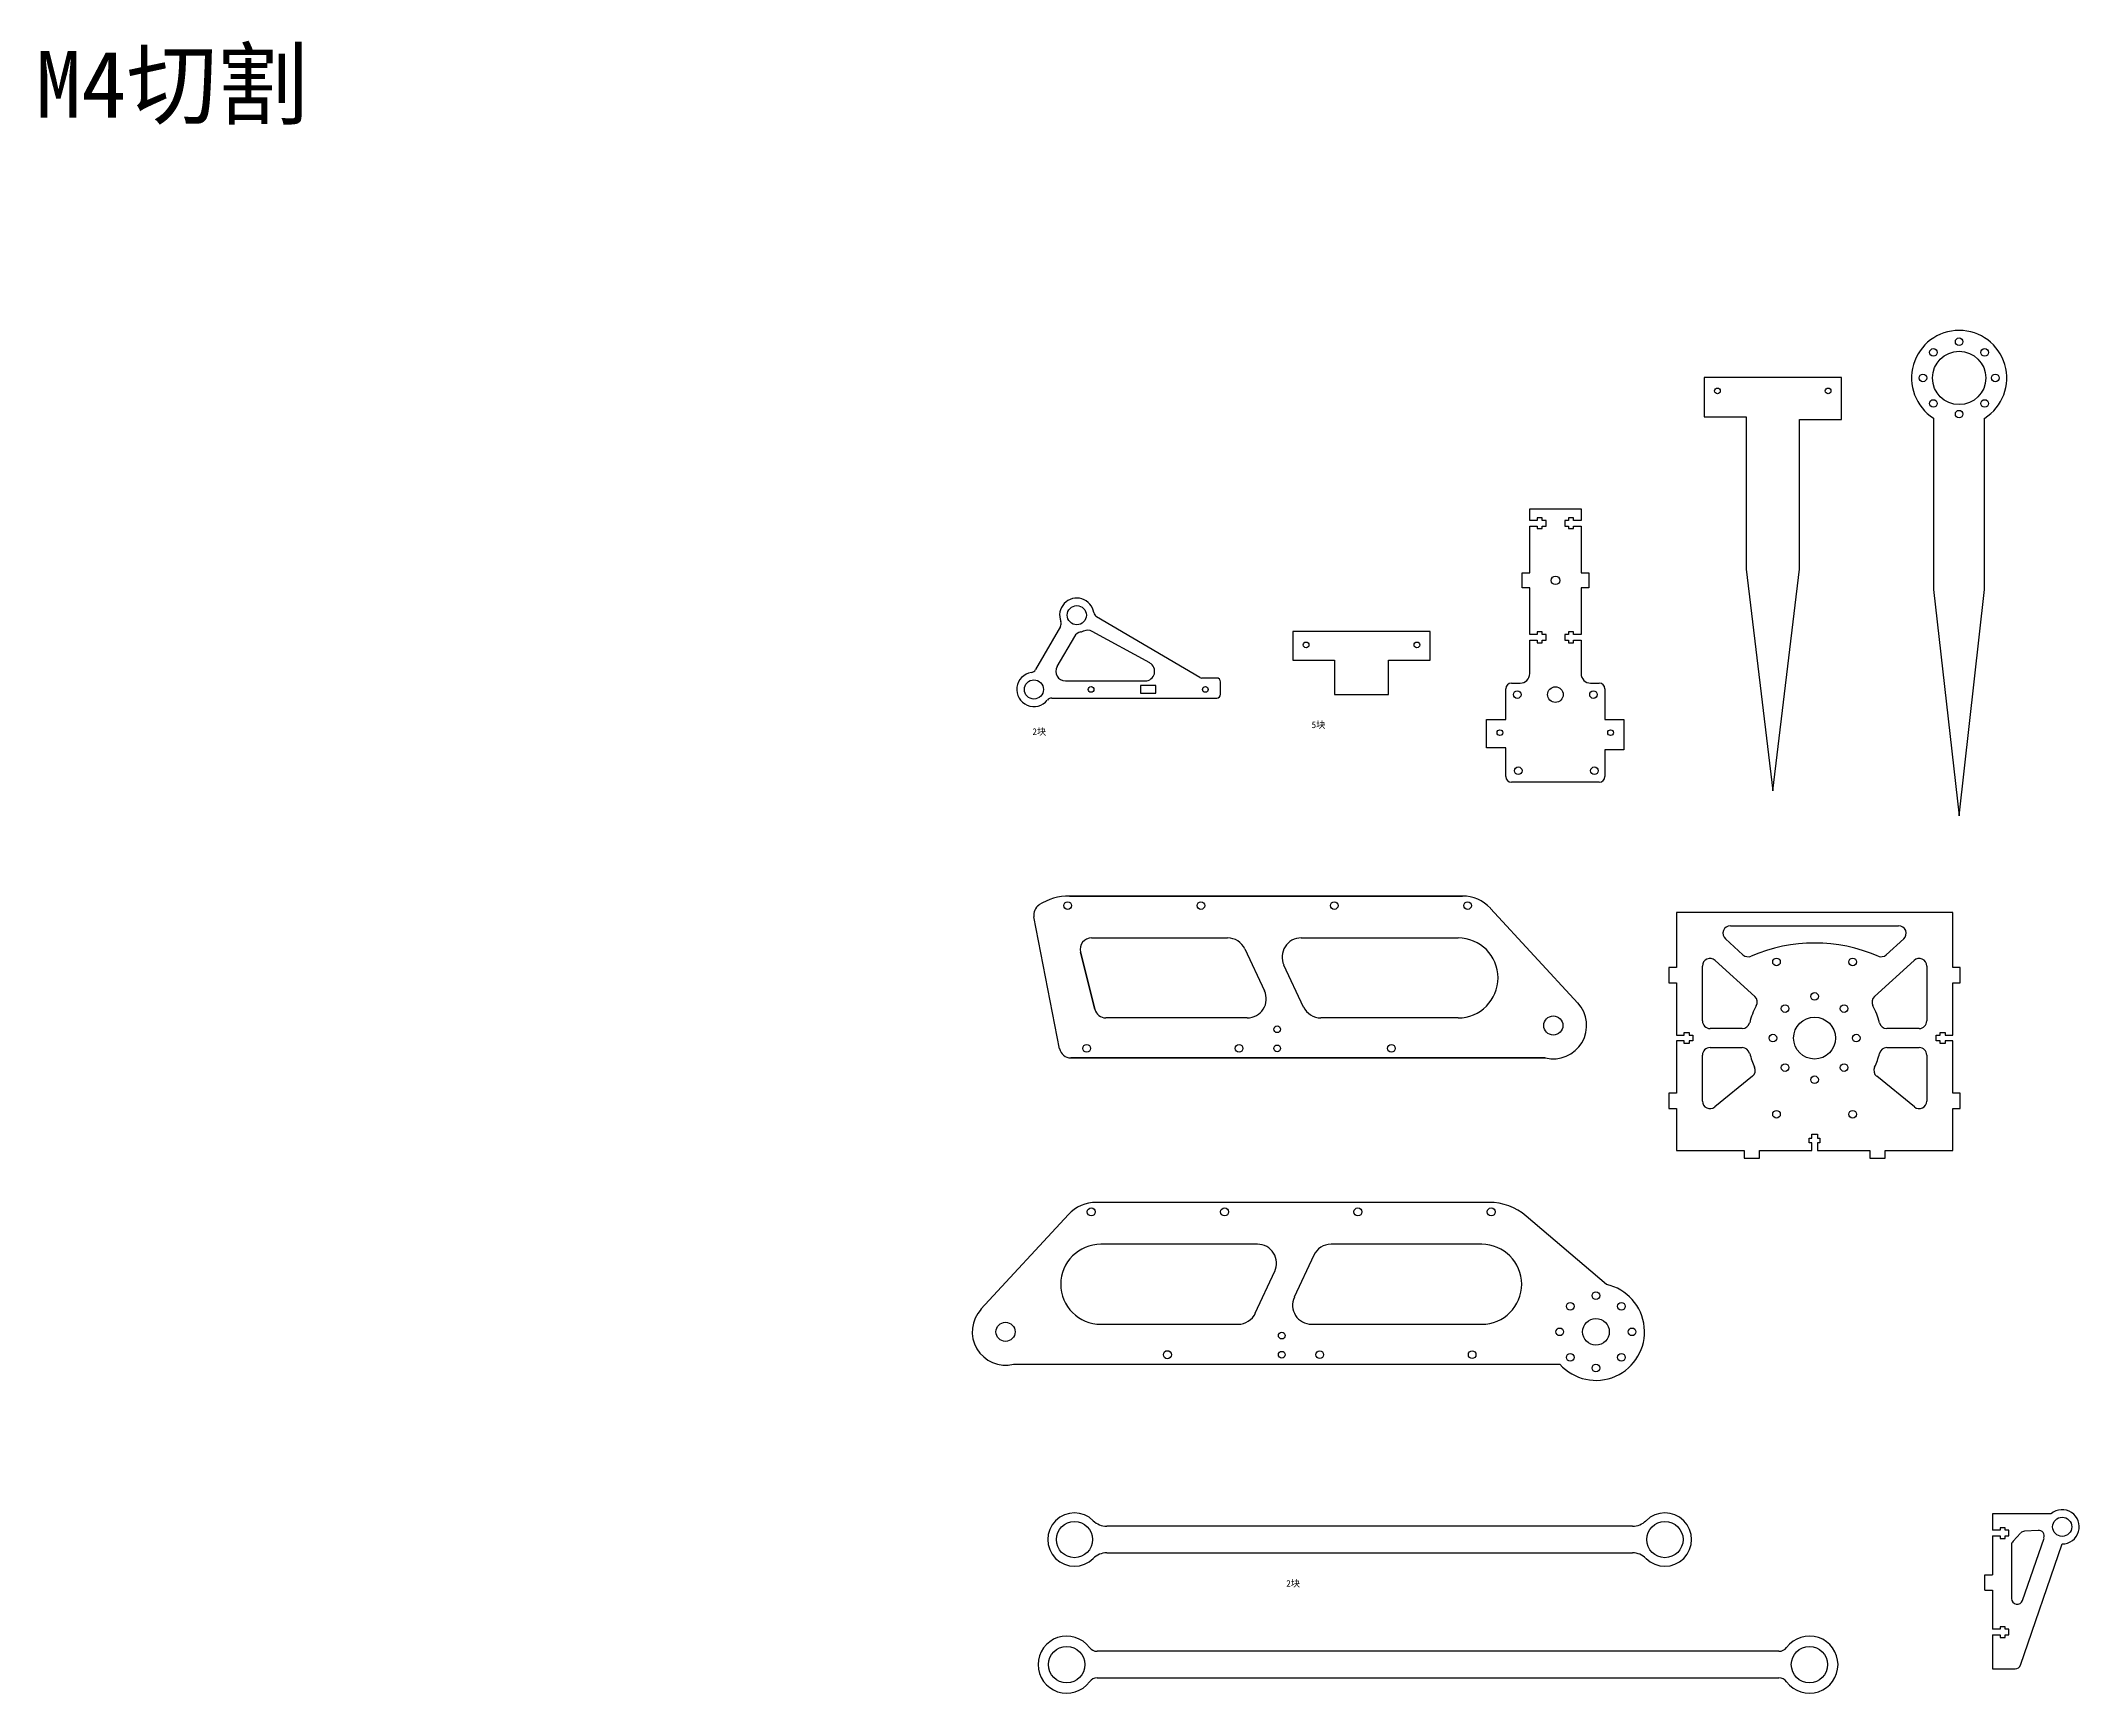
# Model space of a CAD drawing. Header units: millimetres. Extents: x -521 to 1848, y -631 to 341.
# Drawn here: x -521 to 549, y -527 to 341 of the extents above; entities that cross this region are included whole.
import ezdxf

# ---------------------------------------------------------------- set-up
doc = ezdxf.new("R2010")
doc.units = ezdxf.units.MM

msp = doc.modelspace()

# ---------------------------------------------------------------- linework, layer by layer
at = {"color": 7, "linetype": 'Continuous', "lineweight": 25}
for p, q in [((424, 163.8), (351.9, 163.8)), ((351.9, 163.8), (351.9, 143.2)), ((424, 141.8), (424, 163.8)), ((351.9, 143.2), (373.9, 143.2)), ((373.9, 143.2), (373.9, 63.2)), ((402, 141.8), (424, 141.8)), ((402, 63.2), (402, 141.8)), ((472.3, 142.5), (472.3, 52.5)), ((499.2, 52.5), (499.2, 142.5)), ((260.3, 88.8), (260.3, 94.8)), ((260.3, 94.8), (287.3, 94.8)), ((264.3, 88.8), (260.3, 88.8)), ((260.3, 61.3), (260.3, 85.8)), ((260.3, 85.8), (264.3, 85.8)), ((266.9, 90.2), (264.3, 90.2)), ((264.3, 90.2), (264.3, 88.8)), ((264.3, 85.8), (264.3, 84.5)), ((266.9, 88.8), (266.9, 90.2)), ((268.9, 88.8), (266.9, 88.8)), ((266.9, 84.5), (266.9, 85.8)), ((266.9, 85.8), (268.9, 85.8)), ((268.9, 85.8), (268.9, 88.8)), ((280.7, 88.8), (278.7, 88.8)), ((278.7, 88.8), (278.7, 85.8)), ((278.7, 85.8), (280.7, 85.8)), ((283.3, 90.2), (280.7, 90.2)), ((280.7, 90.2), (280.7, 88.8)), ((280.7, 85.8), (280.7, 84.5)), ((283.3, 88.8), (283.3, 90.2)), ((287.3, 88.8), (283.3, 88.8)), ((283.3, 84.5), (283.3, 85.8)), ((283.3, 85.8), (287.3, 85.8)), ((287.3, 94.8), (287.3, 88.8)), ((287.3, 85.8), (287.3, 61.3)), ((264.3, 84.5), (266.9, 84.5)), ((280.7, 84.5), (283.3, 84.5)), ((256.3, 53.3), (256.3, 61.3)), ((256.3, 61.3), (260.3, 61.3)), ((287.3, 61.3), (291.3, 61.3)), ((291.3, 61.3), (291.3, 53.3)), ((373.9, 63.2), (387.9, -53.2)), ((387.9, -53.2), (402, 63.2)), ((260.3, 53.3), (256.3, 53.3)), ((260.3, 28.8), (260.3, 53.3)), ((291.3, 53.3), (287.3, 53.3)), ((287.3, 53.3), (287.3, 28.8)), ((472.3, 52.5), (485.8, -66.4)), ((485.8, -66.4), (499.2, 52.5)), ((13.9, 33.1), (0.8, 10.4)), ((87.1, 6.2), (32.8, 38.2)), ((21.3, 27.8), (12.1, 12)), ((60.8, 13.9), (30.5, 30.5)), ((208.1, 30.4), (135.9, 30.4)), ((135.9, 30.4), (135.9, 15.4)), ((208.1, 15.4), (208.1, 30.4)), ((264.3, 28.8), (260.3, 28.8)), ((260.3, 8.3), (260.3, 25.8)), ((260.3, 25.8), (264.3, 25.8)), ((266.9, 30.2), (264.3, 30.2)), ((264.3, 30.2), (264.3, 28.8)), ((264.3, 25.8), (264.3, 24.5)), ((264.3, 24.5), (266.9, 24.5)), ((266.9, 28.8), (266.9, 30.2)), ((268.9, 28.8), (266.9, 28.8)), ((266.9, 24.5), (266.9, 25.8)), ((266.9, 25.8), (268.9, 25.8)), ((268.9, 25.8), (268.9, 28.8)), ((280.7, 28.8), (278.7, 28.8)), ((278.7, 28.8), (278.7, 25.8)), ((278.7, 25.8), (280.7, 25.8)), ((283.3, 30.2), (280.7, 30.2)), ((280.7, 30.2), (280.7, 28.8)), ((280.7, 25.8), (280.7, 24.5)), ((280.7, 24.5), (283.3, 24.5)), ((283.3, 28.8), (283.3, 30.2)), ((287.3, 28.8), (283.3, 28.8)), ((283.3, 24.5), (283.3, 25.8)), ((283.3, 25.8), (287.3, 25.8)), ((287.3, 25.8), (287.3, 8.3)), ((135.9, 15.4), (157.9, 15.4)), ((157.9, 15.4), (157.9, -2.6)), ((186.1, 15.4), (208.1, 15.4)), ((186.1, -2.6), (186.1, 15.4)), ((16.5, 4.5), (58.4, 4.5)), ((56, 2), (56, -2)), ((64, 2), (56, 2)), ((64, -2), (64, 2)), ((96, 6), (88.1, 6)), ((98, -2.5), (98, 4)), ((247.7, -15.7), (247.7, 0.3)), ((250.7, 3.3), (255.3, 3.3)), ((292.3, 3.3), (296.8, 3.3)), ((299.8, 0.3), (299.8, -15.7)), ((9.4, -4.5), (96, -4.5)), ((56, -2), (64, -2)), ((157.9, -2.6), (186.1, -2.6)), ((237.7, -30.7), (237.7, -15.7)), ((237.7, -15.7), (247.7, -15.7)), ((299.8, -15.7), (309.8, -15.7)), ((309.8, -15.7), (309.8, -31.7)), ((247.7, -30.7), (237.7, -30.7)), ((247.7, -45.7), (247.7, -30.7)), ((309.8, -31.7), (299.8, -31.7)), ((299.8, -31.7), (299.8, -45.7)), ((296.8, -48.7), (250.7, -48.7)), ((18.7, -108.5), (225, -108.5)), ((239.7, -115), (285.5, -164.7)), ((337.4, -117.1), (337.4, -146.1)), ((482.4, -117.1), (337.4, -117.1)), ((482.4, -146.1), (482.4, -117.1)), ((13.5, -188.7), (0, -119.4)), ((365.8, -124.1), (454, -124.1)), ((31.9, -168), (24.5, -138)), ((30.3, -130.5), (101.7, -130.5)), ((110.8, -136.3), (121, -158.3)), ((140.3, -130.5), (222.7, -130.5)), ((372.3, -139.4), (363.1, -131)), ((456.7, -131), (447.5, -139.4)), ((141.5, -166.8), (131.3, -144.8)), ((333.4, -146.1), (333.4, -154.1)), ((337.4, -146.1), (333.4, -146.1)), ((351, -174.1), (351, -145.3)), ((357.7, -142.3), (378.5, -161.2)), ((441.3, -161.2), (462.1, -142.3)), ((468.8, -145.3), (468.8, -174.1)), ((486.4, -146.1), (482.4, -146.1)), ((486.4, -154.1), (486.4, -146.1)), ((333.4, -154.1), (337.4, -154.1)), ((337.4, -154.1), (337.4, -181.6)), ((482.4, -154.1), (486.4, -154.1)), ((482.4, -181.6), (482.4, -154.1)), ((112, -172.5), (37.8, -172.5)), ((222.7, -172.5), (150.6, -172.5)), ((337.4, -181.6), (341.4, -181.6)), ((341.4, -180.2), (344, -180.2)), ((341.4, -181.6), (341.4, -180.2)), ((344, -180.2), (344, -181.6)), ((344, -181.6), (346, -181.6)), ((346, -181.6), (346, -184.6)), ((371.9, -178.1), (355, -178.1)), ((464.8, -178.1), (447.8, -178.1)), ((473.8, -181.6), (475.8, -181.6)), ((473.8, -184.6), (473.8, -181.6)), ((475.8, -180.2), (478.4, -180.2)), ((475.8, -181.6), (475.8, -180.2)), ((478.4, -180.2), (478.4, -181.6)), ((478.4, -181.6), (482.4, -181.6)), ((337.4, -184.6), (337.4, -212.1)), ((341.4, -184.6), (337.4, -184.6)), ((341.4, -185.9), (341.4, -184.6)), ((344, -185.9), (341.4, -185.9)), ((344, -184.6), (344, -185.9)), ((346, -184.6), (344, -184.6)), ((351, -216.2), (351, -192.1)), ((355, -188.1), (371.9, -188.1)), ((447.8, -188.1), (464.8, -188.1)), ((468.8, -192.1), (468.8, -216.2)), ((475.8, -184.6), (473.8, -184.6)), ((475.8, -185.9), (475.8, -184.6)), ((478.4, -185.9), (475.8, -185.9)), ((478.4, -184.6), (478.4, -185.9)), ((482.4, -184.6), (478.4, -184.6)), ((482.4, -212.1), (482.4, -184.6)), ((268.5, -193.5), (19.4, -193.5)), ((377.3, -203.2), (357.5, -219.3)), ((462.3, -219.3), (442.5, -203.2)), ((333.4, -212.1), (333.4, -220.1)), ((337.4, -212.1), (333.4, -212.1)), ((486.4, -212.1), (482.4, -212.1)), ((486.4, -220.1), (486.4, -212.1)), ((333.4, -220.1), (337.4, -220.1)), ((337.4, -220.1), (337.4, -242.2)), ((482.4, -220.1), (486.4, -220.1)), ((482.4, -242.2), (482.4, -220.1)), ((408.4, -233.6), (411.4, -233.6)), ((408.4, -235.6), (408.4, -233.6)), ((411.4, -233.6), (411.4, -235.6)), ((337.4, -242.2), (372.9, -242.2)), ((372.9, -242.2), (372.9, -246.2)), ((372.9, -246.2), (380.9, -246.2)), ((380.9, -242.2), (408.4, -242.2)), ((380.9, -246.2), (380.9, -242.2)), ((407, -235.6), (408.4, -235.6)), ((407, -238.2), (407, -235.6)), ((408.4, -238.2), (407, -238.2)), ((408.4, -242.2), (408.4, -238.2)), ((411.4, -235.6), (412.7, -235.6)), ((411.4, -238.2), (411.4, -242.2)), ((412.7, -238.2), (411.4, -238.2)), ((411.4, -242.2), (438.9, -242.2)), ((412.7, -235.6), (412.7, -238.2)), ((438.9, -242.2), (438.9, -246.2)), ((438.9, -246.2), (446.9, -246.2)), ((446.9, -242.2), (482.4, -242.2)), ((446.9, -246.2), (446.9, -242.2)), ((18.1, -275.8), (-27.8, -325.5)), ((239, -269.4), (32.8, -269.4)), ((300.6, -312.5), (258.5, -276.6)), ((117.4, -291.4), (35.1, -291.4)), ((147, -297.2), (136.7, -319.2)), ((235.1, -291.4), (156, -291.4)), ((116.2, -327.6), (126.5, -305.6)), ((35.1, -333.4), (107.2, -333.4)), ((145.8, -333.4), (235.1, -333.4)), ((-10.8, -354.4), (276.1, -354.4)), ((503.3, -433), (503.3, -441.6)), ((534, -433), (503.3, -433)), ((314.3, -439.5), (38.2, -439.5)), ((507.3, -441.6), (503.3, -441.6)), ((503.3, -444.6), (507.3, -444.6)), ((503.3, -444.6), (503.3, -465.1)), ((509.9, -440.3), (507.3, -440.3)), ((507.3, -440.3), (507.3, -441.6)), ((507.3, -444.6), (507.3, -446)), ((507.3, -446), (509.9, -446)), ((509.9, -441.6), (509.9, -440.3)), ((511.9, -441.6), (509.9, -441.6)), ((509.9, -446), (509.9, -444.6)), ((509.9, -444.6), (511.9, -444.6)), ((511.9, -444.6), (511.9, -441.6)), ((513.3, -449.4), (513.3, -477.5)), ((518.1, -443.1), (514.1, -447.3)), ((518, -512.4), (539.9, -448.8)), ((519.1, -478.5), (530.4, -445.7)), ((527.3, -441.7), (520.1, -442.1)), ((38.2, -453.5), (314.3, -453.5)), ((499.3, -473.1), (499.3, -465.1)), ((499.3, -465.1), (503.3, -465.1)), ((499.3, -473.1), (503.3, -473.1)), ((503.3, -473.1), (503.3, -493.6)), ((509.9, -492.3), (507.3, -492.3)), ((507.3, -492.3), (507.3, -493.6)), ((509.9, -493.6), (509.9, -492.3)), ((507.3, -493.6), (503.3, -493.6)), ((503.3, -496.6), (507.3, -496.6)), ((503.3, -496.6), (503.3, -514.4)), ((507.3, -496.6), (507.3, -498)), ((507.3, -498), (509.9, -498)), ((511.9, -493.6), (509.9, -493.6)), ((509.9, -498), (509.9, -496.6)), ((509.9, -496.6), (511.9, -496.6)), ((511.9, -496.6), (511.9, -493.6)), ((391.2, -505.2), (33.2, -505.2)), ((33.2, -519.2), (391.2, -519.2)), ((503.3, -514.4), (515.2, -514.4))]:
    msp.add_line(p, q, dxfattribs=at)
at = {"color": 7, "linetype": 'Continuous'}
for p, q in [((225, -108.5), (18.7, -108.5)), ((285.5, -164.7), (239.7, -115)), ((13.5, -188.7), (0, -119.4)), ((24.5, -138), (31.9, -168)), ((30.3, -130.5), (101.7, -130.5)), ((110.8, -136.3), (121, -158.3)), ((140.3, -130.5), (222.7, -130.5)), ((141.5, -166.8), (131.3, -144.8)), ((112, -172.5), (37.8, -172.5)), ((222.7, -172.5), (150.6, -172.5)), ((19.4, -193.5), (268.5, -193.5))]:
    msp.add_line(p, q, dxfattribs=at)
at = {"color": 7, "linetype": 'Continuous', "lineweight": 25}
for centre, radius in [((485.8, 182.6), 2), ((472.3, 177), 2), ((485.8, 163.6), 14), ((499.2, 177), 2), ((466.8, 163.6), 2), ((504.8, 163.6), 2), ((358.9, 156.8), 1.5), ((417, 156.8), 1.5), ((472.3, 150.2), 2), ((499.2, 150.2), 2), ((485.8, 144.6), 2), ((273.8, 57.3), 2.25), ((22.5, 39), 5.03), ((142.9, 23.4), 1.5), ((201.1, 23.4), 1.5), ((0, 0), 5.03), ((30, 0), 1.5), ((90, 0), 1.5), ((273.8, -2.7), 4.1), ((253.8, -2.7), 2), ((293.8, -2.7), 2), ((244.7, -22.7), 1.5), ((302.8, -22.7), 1.5), ((254.3, -42.7), 2), ((294.3, -42.7), 2), ((17.7, -113.5), 2), ((87.7, -113.5), 2), ((157.7, -113.5), 2), ((227.7, -113.5), 2), ((389.9, -143.1), 2), ((429.9, -143.1), 2), ((409.9, -161.2), 2), ((394.4, -167.6), 2), ((425.4, -167.6), 2), ((127.7, -178.5), 1.75), ((272.7, -176.5), 5.03), ((388, -183.1), 2), ((409.9, -183.1), 11), ((431.8, -183.1), 2), ((27.7, -188.5), 2), ((107.7, -188.5), 2), ((127.7, -188.5), 1.75), ((187.7, -188.5), 2), ((394.4, -198.6), 2), ((409.9, -205), 2), ((425.4, -198.6), 2), ((389.9, -223.1), 2), ((429.9, -223.1), 2), ((30.1, -274.4), 2.1), ((100.1, -274.4), 2.1), ((170.1, -274.4), 2.1), ((240.1, -274.4), 2.1), ((295.1, -318.4), 2), ((281.6, -324), 2), ((295.1, -337.4), 7), ((308.5, -324), 2), ((-14.9, -337.4), 5.03), ((130.1, -339.4), 1.75), ((276.1, -337.4), 2), ((314.1, -337.4), 2), ((70.1, -349.4), 2.1), ((130.1, -349.4), 1.75), ((150.1, -349.4), 2), ((230.1, -349.4), 2), ((281.6, -350.8), 2), ((308.5, -350.8), 2), ((295.1, -356.4), 2), ((21.3, -446.5), 9.53), ((331.3, -446.5), 9.53), ((539.9, -439.8), 5.03), ((17.2, -512.2), 9.53), ((407.2, -512.2), 9.53)]:
    msp.add_circle(centre, radius, dxfattribs=at)
at = {"color": 7, "linetype": 'Continuous'}
for centre, radius in [((17.7, -113.5), 2), ((87.7, -113.5), 2), ((157.7, -113.5), 2), ((227.7, -113.5), 2), ((127.7, -178.5), 1.75), ((272.7, -176.5), 5.03), ((27.7, -188.5), 2), ((107.7, -188.5), 2), ((127.7, -188.5), 1.75), ((187.7, -188.5), 2)]:
    msp.add_circle(centre, radius, dxfattribs=at)
at = {"color": 7, "linetype": 'Continuous', "lineweight": 25}
for centre, radius, start, end in [((485.8, 163.6), 25, 302.5069, 237.4931), ((22.5, 39), 9, 8.5969, 201.3178), ((11.3, 34.6), 3, 330, 21.3178), ((34.4, 40.8), 3, 188.5969, 239.4913), ((25.6, 25.3), 5, 102.7321, 150), ((22.5, 39), 9, 282.7321, 293.6309), ((28.1, 26.1), 5, 61.1827, 113.6309), ((16.5, 9.5), 5, 150, 270), ((58.4, 9.5), 5, 270, 61.1827), ((0, 0), 9, 98.6822, 321.3178), ((-1.8, 11.9), 3, 278.6822, 330), ((88.1, 8), 2, 239.4913, 270), ((96, 4), 2, 0, 90), ((250.7, 0.3), 3, 90, 180), ((255.3, 8.3), 5, 270, 0), ((292.3, 8.3), 5, 180, 270), ((296.8, 0.3), 3, 0, 90), ((9.4, -7.5), 3, 90, 141.3178), ((96, -2.5), 2, 270, 0), ((250.7, -45.7), 3, 180, 270), ((296.8, -45.7), 3, 270, 0), ((5.9, -118.3), 6, 122.4133, 191.0703), ((18.7, -138.5), 30, 90, 122.4133), ((225, -128.5), 20, 42.7, 90), ((365.8, -128.1), 4, 90, 227.687), ((454, -128.1), 4, 312.313, 90), ((30.3, -136.5), 6, 90, 193.9337), ((101.7, -140.5), 10, 25, 90), ((140.3, -140.5), 10, 90, 205), ((222.7, -151.5), 21, 270, 90), ((409.9, -217.4), 84.2, 66.7032, 113.2968), ((355, -145.3), 4, 47.687, 180), ((375, -136.4), 4, 227.687, 293.2968), ((444.8, -136.4), 4, 246.7032, 312.313), ((464.8, -145.3), 4, 0, 132.313), ((112, -162.5), 10, 270, 25), ((37.8, -166.5), 6, 193.9337, 270), ((150.6, -162.5), 10, 205, 270), ((272.7, -176.5), 17.5, 256.2709, 42.7), ((409.9, -183.1), 35, 151.0294, 166.6576), ((375.8, -164.2), 4, 331.0294, 47.687), ((444, -164.2), 4, 132.313, 208.9706), ((409.9, -183.1), 35, 13.3424, 28.9706), ((355, -174.1), 4, 180, 270), ((371.9, -174.1), 4, 270, 346.6576), ((447.8, -174.1), 4, 193.3424, 270), ((464.8, -174.1), 4, 270, 0), ((19.4, -187.5), 6, 191.0703, 270), ((355, -192.1), 4, 90, 180), ((371.9, -192.1), 4, 13.3424, 90), ((409.9, -183.1), 35, 193.3424, 205.8436), ((409.9, -183.1), 35, 334.1564, 346.6576), ((447.8, -192.1), 4, 90, 166.6576), ((464.8, -192.1), 4, 0, 90), ((374.8, -200.1), 4, 309.186, 25.8436), ((445, -200.1), 4, 154.1564, 230.814), ((355, -216.2), 4, 180, 309.186), ((464.8, -216.2), 4, 230.814, 0), ((32.8, -289.4), 20, 90, 137.3), ((239, -299.4), 30, 49.5128, 90), ((35.1, -312.4), 21, 90, 270), ((117.4, -301.4), 10, 335, 90), ((156, -301.4), 10, 90, 155), ((235.1, -312.4), 21, 270, 90), ((145.8, -323.4), 10, 155, 270), ((295.1, -337.4), 25.5, 221.8103, 77.5853), ((-14.9, -337.4), 17.5, 137.3, 283.7291), ((107.2, -323.4), 10, 270, 335), ((21.3, -446.5), 14, 45.0948, 314.9052), ((38.2, -429.5), 10, 225.0948, 270), ((314.3, -429.5), 10, 270, 314.9052), ((331.3, -446.5), 14, 225.0948, 134.9052), ((539.9, -439.8), 9, 270, 130.5572), ((516.3, -449.4), 3, 136.7331, 180), ((520.3, -445.1), 3, 93.4661, 136.7331), ((527.5, -444.7), 3, 341.0733, 93.4661), ((38.2, -463.5), 10, 90, 134.9052), ((314.3, -463.5), 10, 45.0948, 90), ((516.3, -477.5), 3, 180, 341.0733), ((17.2, -512.2), 15, 36.8699, 323.1301), ((407.2, -512.2), 15, 216.8699, 143.1301), ((33.2, -500.2), 5, 216.8699, 270), ((391.2, -500.2), 5, 270, 323.1301), ((515.2, -511.4), 3, 270, 341.0733), ((33.2, -524.2), 5, 90, 143.1301), ((391.2, -524.2), 5, 36.8699, 90)]:
    msp.add_arc(centre, radius, start, end, dxfattribs=at)
at = {"color": 7, "linetype": 'Continuous'}
for centre, radius, start, end in [((5.9, -118.3), 6, 122.4133, 191.0703), ((18.7, -138.5), 30, 90, 122.4133), ((225, -128.5), 20, 42.7, 90), ((30.3, -136.5), 6, 90, 193.9337), ((101.7, -140.5), 10, 25, 90), ((140.3, -140.5), 10, 90, 205), ((222.7, -151.5), 21, 270, 90), ((112, -162.5), 10, 270, 25), ((37.8, -166.5), 6, 193.9337, 270), ((150.6, -162.5), 10, 205, 270), ((272.7, -176.5), 17.5, 256.2709, 42.7), ((19.4, -187.5), 6, 191.0703, 270)]:
    msp.add_arc(centre, radius, start, end, dxfattribs=at)

# ---------------------------------------------------------------- texts
at = {"attachment_point": 1}
for s, width, gutter_width, heights, insert, char_height in [('{\\fSimSun|b0|i0|c0|p2;M4\\fSimSun|b0|i0|c134|p2;切割}', 421.804, 0, [88.2], (-524.1, 335.4), 35), ('2{\\fSimSun|b0|i0|c134|p2;块}', 81.115, 17.5, [0], (-0.8, -20.4), 3.5), ('5{\\fSimSun|b0|i0|c134|p2;块}', 25.759, 17.5, [0], (145.8, -16.8), 3.5), ('2{\\fSimSun|b0|i0|c134|p2;块}', 40.821, 17.5, [0], (132.5, -467.8), 3.5)]:
    msp.add_mtext_dynamic_manual_height_columns(s, width=width, gutter_width=gutter_width, heights=heights, dxfattribs=dict(at, insert=insert, char_height=char_height))

doc.saveas('drawing.dxf')
